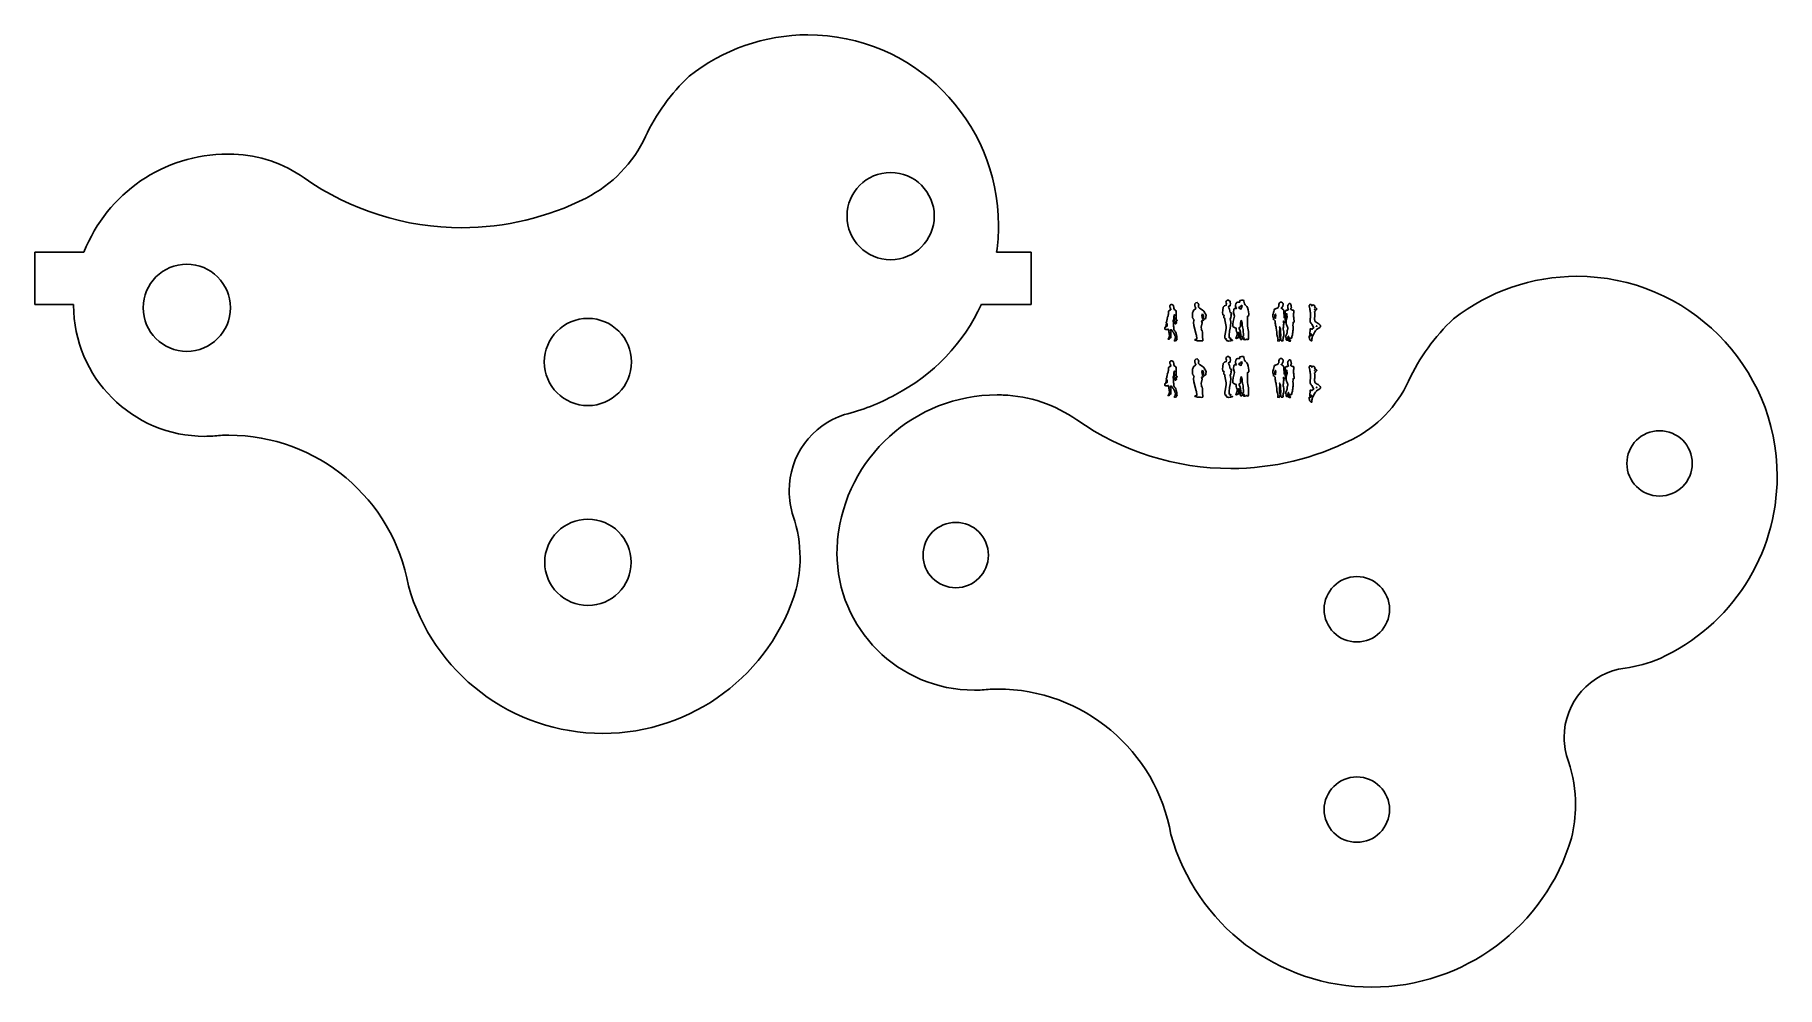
# Model space of a CAD drawing. Extents: x 57 to 590, y 99 to 390.
import ezdxf

# ---------------------------------------------------------------- set-up
doc = ezdxf.new("R2010")
doc.units = 0
doc.layers.add('Layer_1', color=7, linetype='CONTINUOUS')

msp = doc.modelspace()

# ---------------------------------------------------------------- linework, layer by layer
at = {"layer": 'Layer_1', "color": 1}
for points in [[(57.240293, 323.905479), (57.240293, 307.905854)], [(72.256516, 323.905479), (57.240293, 323.905479)], [(351.293442, 323.905479), (351.284442, 323.874779)], [(361.876459, 323.905479), (351.293442, 323.905479)], [(361.876459, 307.905854), (361.876459, 323.905479)], [(422.689551, 305.420851), (422.603551, 305.839851), (422.492551, 306.417852), (422.223551, 307.042853), (422.239551, 307.342854), (422.389551, 307.453854), (422.674551, 307.445854), (422.737552, 307.691854), (422.784552, 308.078855), (422.729552, 308.537855), (422.705551, 308.830856), (422.191551, 309.226856), (421.84455, 309.178856), (421.55155, 308.949856), (421.40955, 308.609855), (421.45655, 308.340855), (421.52755, 308.063855), (421.48855, 307.651854), (421.013549, 307.445854), (420.729548, 307.255853), (420.571548, 307.010853), (420.428548, 306.092852), (420.389548, 305.33285), (420.420548, 304.92985), (420.444548, 304.723849), (420.839549, 304.581849), (420.754549, 304.241849), (420.754549, 303.792848), (421.034549, 303.596848), (421.034549, 303.203847), (421.118549, 302.669846), (421.278549, 302.179846), (421.50455, 301.170844), (421.51155, 300.647843), (421.235549, 299.270841), (421.085549, 298.25784), (421.037549, 297.886839), (421.148549, 297.411838), (421.361549, 297.387838), (421.54355, 297.268838), (421.51555, 296.983838), (421.72555, 296.778837), (422.03355, 296.770837), (422.326551, 296.691837), (422.840552, 296.714837), (423.377553, 296.888838), (423.362552, 296.991838), (422.871552, 297.110838), (422.650551, 297.308838), (422.927552, 297.474838), (422.373551, 297.767839), (422.365551, 298.50384), (422.492551, 299.722842), (422.697551, 300.608843), (422.808552, 301.209844), (422.935552, 302.420846), (422.745552, 303.511848), (422.950552, 303.821848), (422.998552, 304.533849), (422.885552, 304.662849), (422.997552, 304.74785), (423.138552, 305.02785), (422.997552, 305.36485), (422.689551, 305.420851)], [(424.026554, 304.311849), (423.828553, 303.528848), (423.615553, 302.689846), (423.488553, 301.890845), (423.543553, 301.170844), (423.796553, 300.924844), (424.192554, 300.774843), (424.516554, 300.655843), (424.532554, 300.054842), (424.634554, 299.634842), (424.793555, 299.191841), (424.848555, 298.62284), (424.627554, 297.957839), (424.532554, 297.751839), (424.413554, 297.569839), (424.682555, 297.466838), (424.887555, 297.522838), (425.259555, 297.759839), (425.354556, 298.33784), (425.220555, 298.73284), (425.251555, 299.365841), (425.536556, 298.81984), (425.670556, 298.28184), (425.741556, 297.743839), (425.789556, 297.332838), (426.010557, 297.047838), (426.239557, 297.237838), (426.413557, 297.569839), (426.801558, 297.616839), (427.006558, 297.624839), (427.030558, 297.450838), (426.769558, 297.300838), (426.777558, 297.110838), (427.188558, 297.047838), (427.607559, 297.134838), (427.794559, 297.307838), (428.03456, 297.110838), (428.24056, 297.189838), (428.31956, 297.387838), (428.31156, 298.32984), (428.29556, 299.563842), (428.05856, 300.663843), (427.97956, 301.288844), (428.01056, 302.871847), (428.01856, 303.837848), (427.947559, 304.224849), (428.35556, 304.522849), (428.41156, 304.97185), (428.18656, 306.235852), (428.04256, 306.931853), (427.750559, 307.255853), (427.259558, 307.770854), (427.054558, 308.047855), (426.911558, 308.909856), (426.761558, 309.242856), (426.168557, 309.234856), (425.631556, 309.068856), (425.631556, 308.609855), (425.069555, 308.609855), (424.729555, 308.474855), (424.429554, 308.094855), (424.318554, 307.675854), (424.279554, 307.596854), (424.366554, 307.335853), (424.342554, 307.018853), (424.611554, 306.899853), (424.571554, 306.638852), (424.168554, 306.606852), (423.860553, 306.480852), (423.741553, 305.419851), (424.026554, 304.311849)], [(57.240293, 307.905854), (69.073411, 307.905854)], [(346.628435, 307.936854), (346.619435, 307.905854)], [(346.619435, 307.905854), (361.876459, 307.905854)], [(405.835526, 302.392846), (405.847526, 302.226846), (405.912526, 302.092845), (405.849526, 302.055845), (405.832526, 302.036845), (405.856526, 301.988845), (405.919526, 301.974845), (406.058526, 301.973845), (406.171526, 302.027845), (406.227526, 302.124846), (406.239526, 302.164846), (406.250526, 302.245846), (406.260526, 302.331846), (406.221526, 302.470846), (406.195526, 302.605846), (406.202526, 302.753846), (406.214526, 302.835847), (406.293526, 302.840847), (406.411527, 302.854847), (406.455527, 302.923847), (406.476527, 302.981847), (406.460527, 303.088847), (406.388527, 303.181847), (406.262526, 303.248847), (406.237526, 303.317847), (406.229526, 303.454848), (406.221526, 303.614848), (406.232526, 303.837848), (406.211526, 304.041848), (406.181526, 304.164849), (406.146526, 304.387849), (406.137526, 304.649849), (406.142526, 304.82485), (406.171526, 305.00985), (406.204526, 305.14985), (406.204526, 305.32785), (406.197526, 305.622851), (406.174526, 305.752851), (406.069526, 306.056852), (405.977526, 306.174852), (405.862526, 306.239852), (405.774526, 306.258852), (405.609525, 306.314852), (405.592525, 306.467852), (405.554525, 306.514852), (405.488525, 306.543852), (405.459525, 306.654852), (405.554525, 306.685852), (405.473525, 306.860853), (405.469525, 307.090853), (405.424525, 307.192853), (405.405525, 307.280853), (405.367525, 307.384854), (405.326525, 307.489854), (405.231525, 307.650854), (405.114525, 307.802854), (404.915524, 307.890854), (404.754524, 307.890854), (404.631524, 307.852854), (404.479524, 307.786854), (404.318523, 307.628854), (404.267523, 307.501854), (404.245523, 307.320853), (404.270523, 307.118853), (404.289523, 307.030853), (404.318523, 306.969853), (404.359523, 306.935853), (404.394524, 306.890853), (404.435524, 306.808853), (404.463524, 306.742853), (404.463524, 306.669852), (404.390524, 306.444852), (404.520524, 306.403852), (404.593524, 306.415852), (404.605524, 306.286852), (404.599524, 306.245852), (404.555524, 306.200852), (404.488524, 306.188852), (404.278523, 306.130852), (404.134523, 306.071852), (403.986523, 305.957851), (403.891523, 305.792851), (403.840523, 305.574851), (403.812523, 305.32785), (403.793523, 304.90085), (403.771523, 304.723849), (403.710522, 304.437849), (403.562522, 304.007848), (403.483522, 303.776848), (403.486522, 303.659848), (403.442522, 303.497848), (403.391522, 303.273847), (403.328522, 303.051847), (403.318522, 302.792847), (403.243522, 302.599846), (403.179522, 302.440846), (403.170522, 302.260846), (403.189522, 302.137846), (403.249522, 302.061845), (403.214522, 301.944845), (403.138522, 301.656845), (403.091522, 301.475845), (403.024521, 301.232844), (403.005521, 301.111844), (402.920521, 301.077844), (402.819521, 300.928844), (402.752521, 300.653843), (402.733521, 300.384843), (402.759521, 300.299843), (402.857521, 300.302843), (402.964521, 300.226843), (402.983521, 300.185843), (403.062521, 300.188843), (403.236522, 300.217843), (403.498522, 300.257843), (403.706522, 300.292843), (403.822523, 300.297843), (403.853523, 300.241843), (403.883523, 300.192843), (403.885523, 300.048842), (403.911523, 299.804842), (403.946523, 299.566842), (403.985523, 299.405841), (404.002523, 299.208841), (404.045523, 299.009841), (404.050523, 298.77284), (404.104523, 298.60984), (404.117523, 298.35984), (404.117523, 298.19884), (404.095523, 298.048839), (404.048523, 297.878839), (403.971523, 297.714839), (403.864523, 297.595839), (403.797523, 297.465838), (403.725522, 297.342838), (403.713522, 297.312838), (403.736523, 297.263838), (403.811523, 297.263838), (404.030523, 297.309838), (404.185523, 297.346838), (404.289523, 297.455838), (404.375523, 297.525839), (404.442524, 297.627839), (404.449524, 297.690839), (404.475524, 297.797839), (404.530524, 297.880839), (404.540524, 297.695839), (404.605524, 297.688839), (404.602524, 297.929839), (404.590524, 298.035839), (404.562524, 298.145839), (404.544524, 298.23584), (404.540524, 298.40984), (404.540524, 298.52584), (404.544524, 298.70084), (404.540524, 298.82884), (404.525524, 299.126841), (404.528524, 299.309841), (404.504524, 299.539842), (404.514524, 299.692842), (404.490524, 299.904842), (404.458524, 300.050842), (404.463524, 300.145843), (404.642524, 300.115842), (404.846524, 300.062842), (405.012524, 299.816842), (405.200525, 299.515842), (405.180525, 299.491842), (405.426525, 299.229841), (405.452525, 299.085841), (405.542525, 298.911841), (405.639525, 298.68884), (405.693525, 298.57084), (405.744526, 298.47384), (405.805526, 298.39284), (405.812526, 298.31384), (405.869526, 298.155839), (405.898526, 298.103839), (405.934526, 298.047839), (405.928526, 297.982839), (405.934526, 297.811839), (405.934526, 297.649839), (405.923526, 297.528839), (405.913526, 297.440838), (405.891526, 297.305838), (405.794526, 297.142838), (405.723526, 297.033838), (405.640525, 296.860837), (405.612525, 296.762837), (405.644525, 296.702837), (405.750526, 296.707837), (405.924526, 296.751837), (406.217526, 296.882838), (406.314526, 297.061838), (406.363527, 297.321838), (406.423527, 297.147838), (406.447527, 297.177838), (406.427527, 297.571839), (406.432527, 297.771839), (406.420527, 297.929839), (406.409527, 298.19384), (406.392527, 298.26584), (406.337526, 298.33784), (406.329526, 298.41284), (406.286526, 298.48884), (406.250526, 298.60284), (406.218526, 298.76984), (406.164526, 298.943841), (406.034526, 299.259841), (405.934526, 299.495842), (405.825526, 299.730842), (405.763526, 299.864842), (405.707526, 299.931842), (405.668525, 299.906842), (405.540525, 300.048842), (405.465525, 300.111842), (405.517525, 300.180843), (405.495525, 300.319843), (405.449525, 300.619843), (405.428525, 300.916844), (405.412525, 301.187844), (405.403525, 301.500845), (405.398525, 301.942845), (405.368525, 302.104845), (405.356525, 302.229846), (405.330525, 302.424846), (405.245525, 302.707846), (405.294525, 302.775847), (405.279525, 302.979847), (405.338525, 303.167847), (405.447525, 303.178847), (405.449525, 303.299847), (405.449525, 303.443848), (405.447525, 303.709848), (405.454525, 304.049848), (405.498525, 304.227849), (405.535525, 304.390849), (405.579525, 304.552849), (405.619525, 304.72985), (405.640525, 304.78485), (405.653525, 304.717849), (405.642525, 304.472849), (405.607525, 304.332849), (405.609525, 303.986848), (405.661525, 303.713848), (405.700526, 303.531848), (405.707526, 303.414847), (405.686525, 303.213847), (405.661525, 303.032847), (405.656525, 302.856847), (405.698526, 302.793847), (405.754526, 302.794847), (405.920526, 302.835847), (405.900526, 302.743846), (405.835526, 302.634846), (405.835526, 302.392846)], [(414.100538, 302.242846), (413.944538, 302.874847), (414.338539, 302.910847), (414.585539, 303.130847), (414.790539, 303.249847), (414.93954, 303.489848), (415.23054, 303.628848), (415.25754, 303.912848), (415.33554, 304.635849), (414.676539, 305.815851), (414.173538, 306.254852), (413.272537, 306.748853), (412.970537, 307.087853), (413.020537, 307.531854), (413.134537, 307.750854), (412.956537, 308.194855), (412.613536, 308.491855), (412.249536, 308.375855), (412.027535, 308.217855), (411.872535, 308.029855), (411.881535, 307.585854), (411.977535, 307.096853), (412.128535, 306.908853), (412.206535, 306.666852), (411.533534, 306.076852), (411.423534, 305.746851), (411.218534, 305.29485), (411.135534, 304.516849), (411.149534, 304.086849), (411.194534, 303.790848), (411.359534, 303.578848), (411.382534, 303.437848), (411.648535, 303.155847), (411.620535, 302.997847), (411.515534, 302.334846), (411.593535, 301.423844), (412.274536, 298.71584), (412.407536, 298.47384), (412.531536, 297.357838), (412.027535, 297.123838), (411.895535, 296.931838), (412.402536, 296.835837), (412.750536, 296.771837), (413.551537, 296.789837), (413.981538, 296.702837), (414.315539, 296.762837), (414.370539, 297.078838), (414.241539, 297.997839), (414.200538, 299.433841), (414.118538, 299.799842), (413.839538, 300.197843), (413.926538, 300.289843), (413.827538, 300.923844), (414.100538, 302.242846)], [(414.200538, 304.96985), (414.575539, 304.255849), (414.516539, 303.853848), (414.383539, 303.491848), (414.232539, 303.427848), (414.132538, 303.976848), (414.068538, 304.443849), (414.200538, 304.96985)], [(425.725556, 306.567852), (425.433556, 306.709853), (425.393556, 307.065853), (425.757556, 307.176853), (425.899556, 307.390854), (426.058557, 307.509854), (426.287557, 307.548854), (426.318557, 307.232853), (426.200557, 306.939853), (426.105557, 306.488852), (425.725556, 306.567852)], [(439.537577, 303.484848), (439.650577, 303.752848), (439.738578, 304.007848), (439.784578, 304.249849), (439.805578, 304.435849), (439.882578, 304.617849), (439.969578, 304.89685), (440.016578, 305.06385), (440.039578, 304.97685), (440.047578, 304.75785), (440.054578, 304.556849), (440.114578, 304.221849), (440.093578, 303.948848), (440.018578, 303.757848), (439.977578, 303.571848), (439.905578, 303.450848), (439.879578, 303.329847), (439.838578, 303.056847), (439.807578, 302.858847), (439.797578, 302.680846), (439.789578, 302.500846), (439.802578, 302.206846), (439.848578, 301.974845), (439.902578, 301.773845), (439.957578, 301.670845), (440.044578, 301.464845), (440.127578, 301.263844), (440.273578, 300.923844), (440.361578, 300.720843), (440.366578, 300.583843), (440.338578, 300.488843), (440.343578, 300.380843), (440.312578, 300.328843), (440.245578, 300.184843), (440.212578, 300.072842), (440.107578, 299.870842), (440.096578, 299.704842), (440.082578, 299.450841), (440.082578, 299.243841), (440.038578, 299.038841), (440.005578, 298.851841), (439.886578, 298.67184), (439.778578, 298.45884), (439.707577, 298.24984), (439.671577, 298.102839), (439.654577, 297.989839), (439.627577, 297.923839), (439.640577, 297.818839), (439.743578, 297.738839), (439.875578, 297.688839), (439.836578, 297.503838), (439.801578, 297.390838), (439.781578, 297.293838), (439.798578, 297.202838), (439.856578, 297.091838), (439.994578, 297.003838), (440.160578, 297.000838), (440.278578, 297.028838), (440.311578, 297.127838), (440.342578, 297.246838), (440.339578, 297.448838), (440.347578, 297.740839), (440.383578, 297.859839), (440.452579, 297.983839), (440.452579, 298.141839), (440.541579, 298.138839), (440.530579, 297.881839), (440.463579, 297.812839), (440.400579, 297.693839), (440.383578, 297.530839), (440.378578, 297.348838), (440.418579, 297.249838), (440.433579, 296.874838), (440.469579, 296.853837), (440.523579, 296.849837), (440.530579, 297.072838), (440.546579, 296.923838), (440.560579, 296.862837), (440.574579, 296.826837), (440.579579, 296.758837), (440.626579, 296.738837), (440.665579, 296.718837), (440.729579, 296.674837), (440.809579, 296.647837), (440.925579, 296.652837), (441.06358, 296.644837), (441.08258, 296.699837), (441.11058, 296.749837), (441.10158, 296.812837), (441.07158, 296.879838), (441.030579, 296.956838), (440.955579, 297.055838), (440.914579, 297.144838), (440.845579, 297.376838), (440.820579, 297.561839), (440.822579, 297.694839), (441.002579, 297.608839), (441.24858, 297.542839), (441.44158, 297.503838), (441.45558, 297.567839), (441.51058, 297.810839), (441.59358, 298.042839), (441.67358, 298.30884), (441.745581, 298.55984), (441.797581, 298.957841), (441.833581, 299.259841), (441.886581, 299.775842), (441.911581, 300.080842), (441.922581, 300.433843), (441.927581, 300.784843), (441.924581, 301.033844), (441.900581, 301.503845), (441.908581, 301.920845), (441.933581, 302.072845), (441.938581, 302.287846), (441.955581, 302.398846), (442.018581, 302.406846), (442.051581, 302.398846), (442.093581, 302.384846), (442.187581, 302.414846), (442.223581, 302.475846), (442.272581, 302.550846), (442.286581, 302.666846), (442.256581, 302.791847), (442.217581, 303.023847), (442.187581, 303.200847), (442.143581, 303.499848), (442.143581, 303.924848), (442.101581, 304.192849), (442.063581, 304.463849), (442.063581, 304.77585), (442.060581, 304.98285), (442.076581, 305.12085), (442.123581, 305.34685), (442.148581, 305.647851), (442.151581, 305.921851), (442.134581, 305.998851), (442.021581, 306.092852), (441.952581, 306.139852), (441.842581, 306.169852), (441.68458, 306.175852), (441.58258, 306.233852), (441.36158, 306.335852), (441.25358, 306.379852), (441.20158, 306.465852), (441.20658, 306.564852), (441.23158, 306.703853), (441.24558, 306.741853), (441.29758, 306.747853), (441.38358, 306.810853), (441.41658, 306.924853), (441.43058, 307.064853), (441.39158, 307.109853), (441.35358, 307.103853), (441.34258, 307.255853), (441.31758, 307.435854), (441.29758, 307.559854), (441.27358, 307.716854), (441.22858, 307.882854), (441.13758, 308.048855), (441.021579, 308.172855), (440.963579, 308.216855), (440.781579, 308.211855), (440.729579, 308.180855), (440.635579, 308.092855), (440.541579, 307.951854), (440.488579, 307.816854), (440.477579, 307.747854), (440.403579, 307.675854), (440.317578, 307.542854), (440.276578, 307.401854), (440.328578, 307.249853), (440.334578, 307.109853), (440.342578, 306.912853), (440.358578, 306.755853), (440.394579, 306.555852), (440.430579, 306.434852), (440.541579, 306.296852), (440.519579, 306.265852), (440.411579, 306.246852), (440.209578, 306.163852), (440.088578, 306.155852), (439.925578, 306.111852), (439.767578, 306.025851), (439.660577, 305.956851), (439.629577, 305.824851), (439.618577, 305.658851), (439.560577, 305.483851), (439.541577, 305.26885), (439.527577, 305.09685), (439.483577, 304.92285), (439.466577, 304.82585), (439.408577, 304.549849), (439.350577, 304.355849), (439.292577, 304.187849), (439.251577, 304.021848), (439.237577, 303.869848), (439.220577, 303.820848), (439.190577, 303.833848), (439.201577, 303.974848), (439.187577, 304.144849), (439.163577, 304.362849), (439.165577, 304.79385), (439.138577, 305.07785), (439.140577, 305.448851), (439.135577, 305.775851), (439.140577, 306.108852), (439.045576, 306.275852), (438.878576, 306.381852), (438.705576, 306.479852), (438.478576, 306.615852), (438.378575, 306.690853), (438.293575, 306.715853), (438.263575, 306.796853), (438.293575, 306.836853), (438.429576, 306.799853), (438.516576, 306.815853), (438.553576, 306.920853), (438.569576, 306.972853), (438.611576, 307.042853), (438.599576, 307.084853), (438.654576, 307.129853), (438.693576, 307.274853), (438.709576, 307.274853), (438.753576, 307.271853), (438.784576, 307.280853), (438.765576, 307.487854), (438.778576, 307.547854), (438.825576, 307.594854), (438.869576, 307.625854), (438.881576, 307.703854), (438.881576, 307.791854), (438.889576, 307.923854), (438.850576, 308.004855), (438.929576, 308.062855), (438.886576, 308.180855), (438.647576, 308.422855), (438.366575, 308.546855), (438.005575, 308.558855), (437.803575, 308.422855), (437.636574, 308.195855), (437.609574, 307.907854), (437.618574, 307.584854), (437.585574, 307.293853), (437.507574, 307.129853), (437.463574, 307.149853), (437.377574, 307.107853), (437.328574, 307.013853), (437.311574, 306.840853), (436.565573, 306.563852), (436.440572, 306.515852), (436.279572, 306.435852), (436.130572, 306.086852), (436.049572, 305.760851), (435.930572, 305.36885), (435.826572, 304.99785), (435.774571, 304.708849), (435.760571, 304.434849), (435.760571, 304.212849), (435.871572, 304.004848), (435.904572, 303.642848), (435.963572, 303.356847), (435.989572, 303.210847), (436.034572, 303.240847), (436.134572, 303.151847), (436.307572, 302.957847), (436.495573, 302.843847), (436.452572, 302.546846), (436.478573, 302.447846), (436.471573, 302.195846), (436.525573, 301.896845), (436.586573, 301.459845), (436.637573, 301.239844), (436.731573, 300.933844), (436.791573, 300.546843), (436.872573, 300.163843), (436.902573, 299.899842), (436.943573, 299.475841), (436.968573, 299.084841), (436.990573, 298.63084), (437.040573, 298.39384), (437.073573, 298.24084), (437.133574, 298.016839), (437.225574, 297.800839), (437.259574, 297.690839), (437.242574, 297.612839), (437.247574, 297.355838), (437.287574, 297.281838), (437.386574, 297.212838), (437.391574, 297.113838), (437.351574, 297.043838), (437.267574, 296.979838), (437.235574, 296.856837), (437.240574, 296.737837), (437.319574, 296.707837), (437.645574, 296.697837), (437.764574, 296.779837), (437.863575, 296.880838), (437.875575, 297.011838), (437.877575, 297.145838), (437.877575, 297.244838), (437.922575, 297.257838), (437.996575, 297.373838), (437.991575, 297.494838), (437.939575, 297.652839), (437.872575, 297.919839), (437.776575, 298.25284), (437.740574, 298.72984), (437.758574, 299.217841), (437.806575, 299.699842), (437.854575, 300.218843), (437.842575, 300.748843), (437.830575, 301.056844), (437.987575, 300.634843), (438.035575, 300.525843), (438.053575, 300.103842), (438.071575, 299.687842), (438.089575, 299.567842), (438.114575, 299.362841), (438.120575, 299.030841), (438.144575, 298.873841), (438.234575, 298.72384), (438.222575, 298.60284), (438.210575, 298.40384), (438.203575, 298.23384), (438.120575, 297.912839), (438.073575, 297.535839), (438.137575, 297.282838), (438.193575, 297.308838), (438.137575, 297.054838), (438.236575, 297.033838), (438.279575, 296.930838), (438.292575, 296.810837), (438.386575, 296.746837), (438.566576, 296.728837), (438.729576, 296.780837), (438.879576, 296.818837), (438.947576, 296.923838), (438.931576, 297.052838), (438.813576, 297.137838), (438.746576, 297.213838), (438.815576, 297.214838), (438.903576, 297.364838), (438.893576, 297.518838), (438.921576, 297.704839), (438.939576, 297.835839), (439.078576, 298.23484), (439.135577, 298.54384), (439.143577, 298.853841), (439.112577, 299.177841), (439.073576, 299.535842), (438.985576, 299.895842), (438.911576, 300.269843), (438.880576, 300.660843), (438.952576, 300.967844), (438.996576, 301.137844), (439.039576, 301.474845), (439.052576, 301.606845), (439.104577, 301.972845), (439.070576, 302.204846), (439.032576, 302.363846), (439.009576, 302.564846), (439.014576, 302.742846), (439.042576, 302.832847), (439.123577, 302.806847), (439.091577, 302.599846), (439.129577, 302.523846), (439.195577, 302.490846), (439.250577, 302.452846), (439.388577, 302.443846), (439.513577, 302.448846), (439.598577, 302.489846), (439.619577, 302.556846), (439.681577, 302.562846), (439.714577, 302.631846), (439.738578, 302.714846), (439.740578, 302.778847), (439.676577, 303.046847), (439.627577, 303.082847), (439.598577, 303.113847), (439.498577, 303.229847), (439.488577, 303.353847), (439.537577, 303.484848)], [(436.358572, 304.009848), (436.370572, 304.245849), (436.364572, 304.551849), (436.581573, 304.95185), (436.684573, 304.537849), (436.581573, 304.021848), (436.539573, 303.618848), (436.418572, 303.693848), (436.395572, 303.720848), (436.442572, 303.774848), (436.358572, 304.009848)], [(448.702591, 306.966853), (448.662591, 306.979853), (448.600591, 306.975853), (448.518591, 306.984853), (448.594591, 307.144853), (448.604591, 307.326853), (448.544591, 307.442854), (448.438591, 307.504854), (448.329591, 307.655854), (448.251591, 307.643854), (448.03859, 307.733854), (447.91259, 307.696854), (447.78659, 307.618854), (447.74959, 307.530854), (447.71959, 307.473854), (447.65959, 307.469854), (447.538589, 307.682854), (447.467589, 307.788854), (447.454589, 307.834854), (447.419589, 307.866854), (447.345589, 307.927854), (447.258589, 307.872854), (447.145589, 307.882854), (447.096589, 307.837854), (447.013589, 307.814854), (446.945589, 307.698854), (446.848588, 307.534854), (446.864588, 307.424854), (446.867588, 307.282853), (446.922588, 307.169853), (446.967589, 307.050853), (446.951589, 306.850853), (447.009589, 306.782853), (447.009589, 306.695853), (447.019589, 306.566852), (447.051589, 306.341852), (447.109589, 306.054852), (447.159589, 305.778851), (447.204589, 305.571851), (447.233589, 305.456851), (447.248589, 305.02085), (447.293589, 304.92085), (447.248589, 304.565849), (447.233589, 304.232849), (447.259589, 303.873848), (447.211589, 303.829848), (447.187589, 303.631848), (447.132589, 303.377847), (447.113589, 303.156847), (447.105589, 302.908847), (447.117589, 302.638846), (447.136589, 302.519846), (447.221589, 302.328846), (447.335589, 302.233846), (447.451589, 302.080845), (447.580589, 301.900845), (447.64059, 301.802845), (448.270591, 300.733843), (448.06359, 300.575843), (447.77459, 300.377843), (447.79859, 300.314843), (447.70259, 300.354843), (447.309589, 300.394843), (447.315589, 300.428843), (447.157589, 300.431843), (447.137589, 300.254843), (447.110589, 299.875842), (447.187589, 299.885842), (447.124589, 299.644842), (447.053589, 299.466841), (447.030589, 299.049841), (447.077589, 298.73484), (447.124589, 298.62284), (447.171589, 298.62984), (447.171589, 298.64384), (447.231589, 298.65684), (447.317589, 298.844841), (447.338589, 298.932841), (447.569589, 298.78884), (447.516589, 298.60084), (447.395589, 298.36984), (447.348589, 298.28884), (447.321589, 298.31284), (447.032589, 298.26784), (447.030589, 298.28284), (446.860588, 298.26084), (446.886588, 297.704839), (446.976589, 297.731839), (446.976589, 297.630839), (446.996589, 297.406838), (447.058589, 297.183838), (447.187589, 297.004838), (447.326589, 296.849837), (447.585589, 296.707837), (447.62559, 296.730837), (447.62559, 296.757837), (447.67859, 296.798837), (447.69659, 296.907838), (447.67259, 297.063838), (447.65459, 297.193838), (447.67259, 297.349838), (447.71759, 297.691839), (447.77059, 297.858839), (447.83459, 298.076839), (447.81159, 298.092839), (447.93159, 298.39484), (448.01059, 298.52984), (448.04859, 298.49284), (448.355591, 299.142841), (448.574591, 299.477841), (448.831591, 299.847842), (449.080592, 300.153843), (449.136592, 300.255843), (449.599593, 300.535843), (450.081593, 300.805844), (450.188593, 300.911844), (450.288594, 301.068844), (450.310594, 301.374844), (450.247594, 301.501845), (450.111593, 301.671845), (449.925593, 301.803845), (449.796593, 301.918845), (449.560593, 302.103845), (449.309592, 302.288846), (448.711591, 302.680846), (448.587591, 302.831847), (448.580591, 302.951847), (448.546591, 303.078847), (448.519591, 303.228847), (448.504591, 303.482848), (448.500591, 303.772848), (448.454591, 303.886848), (448.557591, 304.009848), (448.549591, 304.173849), (448.605591, 304.708849), (448.591591, 305.02785), (448.615591, 305.17485), (448.517591, 305.691851), (448.584591, 305.746851), (448.680591, 305.841851), (448.810591, 306.010851), (448.909592, 306.086852), (449.016592, 306.204852), (449.117592, 306.341852), (449.152592, 306.442852), (449.145592, 306.546852), (449.110592, 306.618852), (449.027592, 306.680852), (448.970592, 306.720853), (448.881591, 306.798853), (448.861591, 306.830853), (448.762591, 306.868853), (448.702591, 306.966853)], [(448.486591, 306.461852), (448.583591, 306.435852), (448.613591, 306.405852), (448.551591, 306.383852), (448.456591, 306.371852), (448.474591, 306.413852), (448.486591, 306.461852)], [(403.105522, 301.113844), (403.088522, 301.184844), (403.151522, 301.371844), (403.230522, 301.705845), (403.334522, 302.026845), (403.417522, 302.017845), (403.422522, 301.667845), (403.405522, 301.213844), (403.372522, 301.150844), (403.251522, 301.130844), (403.105522, 301.113844)], [(405.977526, 302.404846), (406.011526, 302.297846), (405.998526, 302.138846), (405.947526, 302.223846), (405.977526, 302.404846)], [(426.105557, 303.109847), (426.334557, 302.159846), (426.390557, 301.589845), (426.485557, 301.011844), (426.643558, 300.220843), (426.777558, 298.20284), (426.595557, 298.028839), (426.287557, 297.901839), (426.081557, 298.18684), (425.923556, 298.55084), (425.805556, 299.429841), (425.623556, 300.093842), (425.457556, 300.410843), (425.409556, 300.806844), (425.662556, 300.798844), (425.809556, 301.031844), (425.828556, 302.206846), (426.105557, 303.109847)], [(448.988592, 301.381844), (449.098592, 301.329844), (449.231592, 301.263844), (449.275592, 301.221844), (449.170592, 301.186844), (449.081592, 301.139844), (448.988592, 301.381844)], [(405.835526, 285.15282), (405.847526, 284.986819), (405.912526, 284.853819), (405.849526, 284.815819), (405.832526, 284.796819), (405.856526, 284.749819), (405.919526, 284.735819), (406.058526, 284.733819), (406.171526, 284.787819), (406.227526, 284.884819), (406.239526, 284.924819), (406.250526, 285.005819), (406.260526, 285.09182), (406.221526, 285.23082), (406.195526, 285.36582), (406.202526, 285.51382), (406.214526, 285.59582), (406.293526, 285.60182), (406.411527, 285.61582), (406.455527, 285.68382), (406.476527, 285.742821), (406.460527, 285.849821), (406.388527, 285.942821), (406.262526, 286.009821), (406.237526, 286.077821), (406.229526, 286.214821), (406.221526, 286.374821), (406.232526, 286.597822), (406.211526, 286.801822), (406.181526, 286.924822), (406.146526, 287.147823), (406.137526, 287.409823), (406.142526, 287.585823), (406.171526, 287.769824), (406.204526, 287.910824), (406.204526, 288.087824), (406.197526, 288.382825), (406.174526, 288.513825), (406.069526, 288.817825), (405.977526, 288.934825), (405.862526, 288.999825), (405.774526, 289.018826), (405.609525, 289.075826), (405.592525, 289.227826), (405.554525, 289.275826), (405.488525, 289.303826), (405.459525, 289.414826), (405.554525, 289.445826), (405.473525, 289.621826), (405.469525, 289.851827), (405.424525, 289.952827), (405.405525, 290.041827), (405.367525, 290.145827), (405.326525, 290.249827), (405.231525, 290.411828), (405.114525, 290.562828), (404.915524, 290.651828), (404.754524, 290.651828), (404.631524, 290.613828), (404.479524, 290.547828), (404.318523, 290.388828), (404.267523, 290.262827), (404.245523, 290.081827), (404.270523, 289.878827), (404.289523, 289.790827), (404.318523, 289.730827), (404.359523, 289.695827), (404.394524, 289.651826), (404.435524, 289.569826), (404.463524, 289.502826), (404.463524, 289.429826), (404.390524, 289.204826), (404.520524, 289.163826), (404.593524, 289.175826), (404.605524, 289.047826), (404.599524, 289.005825), (404.555524, 288.961825), (404.488524, 288.948825), (404.278523, 288.890825), (404.134523, 288.831825), (403.986523, 288.717825), (403.891523, 288.553825), (403.840523, 288.335824), (403.812523, 288.087824), (403.793523, 287.660823), (403.771523, 287.483823), (403.710522, 287.198823), (403.562522, 286.768822), (403.483522, 286.537822), (403.486522, 286.420822), (403.442522, 286.258821), (403.391522, 286.033821), (403.328522, 285.812821), (403.318522, 285.55382), (403.243522, 285.36082), (403.179522, 285.20182), (403.170522, 285.021819), (403.189522, 284.897819), (403.249522, 284.821819), (403.214522, 284.704819), (403.138522, 284.417818), (403.091522, 284.236818), (403.024521, 283.992818), (403.005521, 283.872818), (402.920521, 283.837818), (402.819521, 283.688817), (402.752521, 283.413817), (402.733521, 283.145817), (402.759521, 283.059816), (402.857521, 283.062816), (402.964521, 282.986816), (402.983521, 282.945816), (403.062521, 282.949816), (403.236522, 282.977816), (403.498522, 283.018816), (403.706522, 283.053816), (403.822523, 283.058816), (403.853523, 283.002816), (403.883523, 282.953816), (403.885523, 282.808816), (403.911523, 282.564816), (403.946523, 282.327815), (403.985523, 282.165815), (404.002523, 281.968815), (404.045523, 281.770814), (404.050523, 281.533814), (404.104523, 281.369814), (404.117523, 281.119813), (404.117523, 280.958813), (404.095523, 280.809813), (404.048523, 280.638813), (403.971523, 280.475812), (403.864523, 280.355812), (403.797523, 280.225812), (403.725522, 280.102812), (403.713522, 280.073812), (403.736523, 280.023812), (403.811523, 280.023812), (404.030523, 280.069812), (404.185523, 280.106812), (404.289523, 280.215812), (404.375523, 280.285812), (404.442524, 280.387812), (404.449524, 280.451812), (404.475524, 280.558813), (404.530524, 280.640813), (404.540524, 280.456812), (404.605524, 280.449812), (404.602524, 280.689813), (404.590524, 280.795813), (404.562524, 280.906813), (404.544524, 280.995813), (404.540524, 281.169814), (404.540524, 281.285814), (404.544524, 281.461814), (404.540524, 281.589814), (404.525524, 281.886815), (404.528524, 282.069815), (404.504524, 282.299815), (404.514524, 282.452815), (404.490524, 282.665816), (404.458524, 282.810816), (404.463524, 282.905816), (404.642524, 282.875816), (404.846524, 282.823816), (405.012524, 282.576816), (405.200525, 282.276815), (405.180525, 282.251815), (405.426525, 281.989815), (405.452525, 281.846815), (405.542525, 281.671814), (405.639525, 281.448814), (405.693525, 281.331814), (405.744526, 281.234814), (405.805526, 281.153813), (405.812526, 281.074813), (405.869526, 280.916813), (405.898526, 280.863813), (405.934526, 280.807813), (405.928526, 280.742813), (405.934526, 280.571813), (405.934526, 280.410812), (405.923526, 280.289812), (405.913526, 280.201812), (405.891526, 280.065812), (405.794526, 279.902812), (405.723526, 279.794811), (405.640525, 279.621811), (405.612525, 279.523811), (405.644525, 279.463811), (405.750526, 279.467811), (405.924526, 279.512811), (406.217526, 279.642811), (406.314526, 279.821811), (406.363527, 280.081812), (406.423527, 279.908812), (406.447527, 279.937812), (406.427527, 280.331812), (406.432527, 280.531813), (406.420527, 280.689813), (406.409527, 280.953813), (406.392527, 281.025813), (406.337526, 281.097813), (406.329526, 281.173814), (406.286526, 281.248814), (406.250526, 281.363814), (406.218526, 281.529814), (406.164526, 281.703814), (406.034526, 282.020815), (405.934526, 282.255815), (405.825526, 282.491816), (405.763526, 282.624816), (405.707526, 282.691816), (405.668525, 282.666816), (405.540525, 282.809816), (405.465525, 282.872816), (405.517525, 282.940816), (405.495525, 283.079816), (405.449525, 283.380817), (405.428525, 283.677817), (405.412525, 283.947818), (405.403525, 284.260818), (405.398525, 284.703819), (405.368525, 284.865819), (405.356525, 284.989819), (405.330525, 285.18482), (405.245525, 285.46782), (405.294525, 285.53682), (405.279525, 285.74082), (405.338525, 285.928821), (405.447525, 285.938821), (405.449525, 286.059821), (405.449525, 286.203821), (405.447525, 286.469822), (405.454525, 286.810822), (405.498525, 286.987822), (405.535525, 287.151823), (405.579525, 287.312823), (405.619525, 287.490823), (405.640525, 287.544823), (405.653525, 287.477823), (405.642525, 287.233823), (405.607525, 287.092823), (405.609525, 286.746822), (405.661525, 286.474822), (405.700526, 286.291821), (405.707526, 286.175821), (405.686525, 285.973821), (405.661525, 285.792821), (405.656525, 285.61682), (405.698526, 285.55382), (405.754526, 285.55582), (405.920526, 285.59682), (405.900526, 285.50482), (405.835526, 285.39482), (405.835526, 285.15282)], [(414.100538, 285.003819), (413.944538, 285.63482), (414.338539, 285.67182), (414.585539, 285.890821), (414.790539, 286.009821), (414.93954, 286.249821), (415.23054, 286.389821), (415.25754, 286.672822), (415.33554, 287.395823), (414.676539, 288.576825), (414.173538, 289.015826), (413.272537, 289.509826), (412.970537, 289.847827), (413.020537, 290.291827), (413.134537, 290.511828), (412.956537, 290.954828), (412.613536, 291.252829), (412.249536, 291.135829), (412.027535, 290.977828), (411.872535, 290.790828), (411.881535, 290.346828), (411.977535, 289.856827), (412.128535, 289.669826), (412.206535, 289.426826), (411.533534, 288.836825), (411.423534, 288.507825), (411.218534, 288.054824), (411.135534, 287.276823), (411.149534, 286.846822), (411.194534, 286.550822), (411.359534, 286.339821), (411.382534, 286.198821), (411.648535, 285.915821), (411.620535, 285.758821), (411.515534, 285.09482), (411.593535, 284.184818), (412.274536, 281.476814), (412.407536, 281.233814), (412.531536, 280.117812), (412.027535, 279.884812), (411.895535, 279.692811), (412.402536, 279.596811), (412.750536, 279.531811), (413.551537, 279.550811), (413.981538, 279.463811), (414.315539, 279.522811), (414.370539, 279.838811), (414.241539, 280.757813), (414.200538, 282.194815), (414.118538, 282.560816), (413.839538, 282.958816), (413.926538, 283.049816), (413.827538, 283.683817), (414.100538, 285.003819)], [(414.200538, 287.729824), (414.575539, 287.016822), (414.516539, 286.613822), (414.383539, 286.252821), (414.232539, 286.188821), (414.132538, 286.737822), (414.068538, 287.203823), (414.200538, 287.729824)], [(422.689551, 288.181824), (422.603551, 288.599825), (422.492551, 289.177826), (422.223551, 289.802827), (422.239551, 290.103827), (422.389551, 290.214827), (422.674551, 290.206827), (422.737552, 290.451828), (422.784552, 290.839828), (422.729552, 291.298829), (422.705551, 291.591829), (422.191551, 291.98683), (421.84455, 291.93983), (421.55155, 291.70983), (421.40955, 291.369829), (421.45655, 291.100829), (421.52755, 290.823828), (421.48855, 290.411828), (421.013549, 290.206827), (420.729548, 290.016827), (420.571548, 289.770827), (420.428548, 288.852825), (420.389548, 288.093824), (420.420548, 287.689823), (420.444548, 287.483823), (420.839549, 287.341823), (420.754549, 287.002822), (420.754549, 286.553822), (421.034549, 286.356821), (421.034549, 285.963821), (421.118549, 285.43082), (421.278549, 284.939819), (421.50455, 283.930818), (421.51155, 283.408817), (421.235549, 282.031815), (421.085549, 281.018813), (421.037549, 280.646813), (421.148549, 280.171812), (421.361549, 280.147812), (421.54355, 280.029812), (421.51555, 279.744811), (421.72555, 279.538811), (422.03355, 279.530811), (422.326551, 279.451811), (422.840552, 279.475811), (423.377553, 279.649811), (423.362552, 279.752811), (422.871552, 279.870812), (422.650551, 280.068812), (422.927552, 280.234812), (422.373551, 280.527813), (422.365551, 281.263814), (422.492551, 282.482816), (422.697551, 283.368817), (422.808552, 283.970818), (422.935552, 285.18182), (422.745552, 286.272821), (422.950552, 286.581822), (422.998552, 287.293823), (422.885552, 287.423823), (422.997552, 287.507823), (423.138552, 287.788824), (422.997552, 288.125824), (422.689551, 288.181824)], [(424.026554, 287.072823), (423.828553, 286.288821), (423.615553, 285.45082), (423.488553, 284.650819), (423.543553, 283.930818), (423.796553, 283.685817), (424.192554, 283.534817), (424.516554, 283.416817), (424.532554, 282.814816), (424.634554, 282.395815), (424.793555, 281.952815), (424.848555, 281.382814), (424.627554, 280.717813), (424.532554, 280.511813), (424.413554, 280.329812), (424.682555, 280.227812), (424.887555, 280.282812), (425.259555, 280.519813), (425.354556, 281.097813), (425.220555, 281.493814), (425.251555, 282.126815), (425.536556, 281.580814), (425.670556, 281.042813), (425.741556, 280.504812), (425.789556, 280.092812), (426.010557, 279.807811), (426.239557, 279.997812), (426.413557, 280.329812), (426.801558, 280.377812), (427.006558, 280.385812), (427.030558, 280.211812), (426.769558, 280.060812), (426.777558, 279.870812), (427.188558, 279.807811), (427.607559, 279.894812), (427.794559, 280.067812), (428.03456, 279.870812), (428.24056, 279.950812), (428.31956, 280.147812), (428.31156, 281.089813), (428.29556, 282.324815), (428.05856, 283.424817), (427.97956, 284.049818), (428.01056, 285.63282), (428.01856, 286.597822), (427.947559, 286.985822), (428.35556, 287.282823), (428.41156, 287.732824), (428.18656, 288.995825), (428.04256, 289.691827), (427.750559, 290.016827), (427.259558, 290.530828), (427.054558, 290.807828), (426.911558, 291.67083), (426.761558, 292.00283), (426.168557, 291.99483), (425.631556, 291.82883), (425.631556, 291.369829), (425.069555, 291.369829), (424.729555, 291.235829), (424.429554, 290.855828), (424.318554, 290.435828), (424.279554, 290.356828), (424.366554, 290.095827), (424.342554, 289.778827), (424.611554, 289.660826), (424.571554, 289.399826), (424.168554, 289.367826), (423.860553, 289.240826), (423.741553, 288.180824), (424.026554, 287.072823)], [(425.725556, 289.327826), (425.433556, 289.470826), (425.393556, 289.826827), (425.757556, 289.937827), (425.899556, 290.150827), (426.058557, 290.269827), (426.287557, 290.309827), (426.318557, 289.992827), (426.200557, 289.699827), (426.105557, 289.248826), (425.725556, 289.327826)], [(439.537577, 286.244821), (439.650577, 286.512822), (439.738578, 286.767822), (439.784578, 287.009822), (439.805578, 287.195823), (439.882578, 287.378823), (439.969578, 287.656823), (440.016578, 287.824824), (440.039578, 287.736824), (440.047578, 287.517823), (440.054578, 287.316823), (440.114578, 286.981822), (440.093578, 286.708822), (440.018578, 286.517822), (439.977578, 286.332821), (439.905578, 286.211821), (439.879578, 286.090821), (439.838578, 285.817821), (439.807578, 285.61882), (439.797578, 285.44182), (439.789578, 285.26082), (439.802578, 284.967819), (439.848578, 284.735819), (439.902578, 284.534819), (439.957578, 284.431818), (440.044578, 284.225818), (440.127578, 284.024818), (440.273578, 283.684817), (440.361578, 283.480817), (440.366578, 283.344817), (440.338578, 283.248817), (440.343578, 283.140817), (440.312578, 283.089816), (440.245578, 282.944816), (440.212578, 282.832816), (440.107578, 282.630816), (440.096578, 282.465815), (440.082578, 282.210815), (440.082578, 282.003815), (440.038578, 281.799814), (440.005578, 281.611814), (439.886578, 281.432814), (439.778578, 281.219814), (439.707577, 281.009813), (439.671577, 280.863813), (439.654577, 280.749813), (439.627577, 280.683813), (439.640577, 280.578813), (439.743578, 280.498812), (439.875578, 280.448812), (439.836578, 280.263812), (439.801578, 280.150812), (439.781578, 280.053812), (439.798578, 279.962812), (439.856578, 279.852812), (439.994578, 279.763811), (440.160578, 279.760811), (440.278578, 279.788811), (440.311578, 279.888812), (440.342578, 280.006812), (440.339578, 280.208812), (440.347578, 280.501812), (440.383578, 280.620813), (440.452579, 280.744813), (440.452579, 280.901813), (440.541579, 280.898813), (440.530579, 280.642813), (440.463579, 280.573813), (440.400579, 280.454812), (440.383578, 280.291812), (440.378578, 280.109812), (440.418579, 280.009812), (440.433579, 279.635811), (440.469579, 279.613811), (440.523579, 279.609811), (440.530579, 279.832811), (440.546579, 279.683811), (440.560579, 279.622811), (440.574579, 279.586811), (440.579579, 279.519811), (440.626579, 279.498811), (440.665579, 279.479811), (440.729579, 279.435811), (440.809579, 279.407811), (440.925579, 279.412811), (441.06358, 279.404811), (441.08258, 279.459811), (441.11058, 279.509811), (441.10158, 279.573811), (441.07158, 279.639811), (441.030579, 279.716811), (440.955579, 279.816811), (440.914579, 279.904812), (440.845579, 280.137812), (440.820579, 280.322812), (440.822579, 280.454812), (441.002579, 280.369812), (441.24858, 280.303812), (441.44158, 280.264812), (441.45558, 280.327812), (441.51058, 280.570813), (441.59358, 280.802813), (441.67358, 281.068813), (441.745581, 281.320814), (441.797581, 281.717814), (441.833581, 282.019815), (441.886581, 282.536816), (441.911581, 282.840816), (441.922581, 283.194817), (441.927581, 283.545817), (441.924581, 283.794818), (441.900581, 284.263818), (441.908581, 284.680819), (441.933581, 284.832819), (441.938581, 285.048819), (441.955581, 285.15882), (442.018581, 285.16782), (442.051581, 285.15882), (442.093581, 285.14482), (442.187581, 285.17582), (442.223581, 285.23682), (442.272581, 285.31182), (442.286581, 285.42782), (442.256581, 285.55182), (442.217581, 285.783821), (442.187581, 285.960821), (442.143581, 286.259821), (442.143581, 286.684822), (442.101581, 286.952822), (442.063581, 287.223823), (442.063581, 287.535823), (442.060581, 287.742824), (442.076581, 287.880824), (442.123581, 288.107824), (442.148581, 288.408825), (442.151581, 288.681825), (442.134581, 288.759825), (442.021581, 288.853825), (441.952581, 288.900825), (441.842581, 288.930825), (441.68458, 288.935825), (441.58258, 288.993825), (441.36158, 289.096826), (441.25358, 289.140826), (441.20158, 289.225826), (441.20658, 289.325826), (441.23158, 289.463826), (441.24558, 289.502826), (441.29758, 289.507826), (441.38358, 289.571826), (441.41658, 289.684827), (441.43058, 289.825827), (441.39158, 289.869827), (441.35358, 289.864827), (441.34258, 290.015827), (441.31758, 290.195827), (441.29758, 290.319827), (441.27358, 290.477828), (441.22858, 290.642828), (441.13758, 290.808828), (441.021579, 290.932828), (440.963579, 290.977828), (440.781579, 290.971828), (440.729579, 290.941828), (440.635579, 290.852828), (440.541579, 290.711828), (440.488579, 290.576828), (440.477579, 290.507828), (440.403579, 290.435828), (440.317578, 290.303827), (440.276578, 290.162827), (440.328578, 290.010827), (440.334578, 289.869827), (440.342578, 289.673827), (440.358578, 289.515826), (440.394579, 289.316826), (440.430579, 289.194826), (440.541579, 289.056826), (440.519579, 289.026826), (440.411579, 289.007825), (440.209578, 288.924825), (440.088578, 288.915825), (439.925578, 288.871825), (439.767578, 288.786825), (439.660577, 288.717825), (439.629577, 288.584825), (439.618577, 288.418825), (439.560577, 288.244824), (439.541577, 288.028824), (439.527577, 287.857824), (439.483577, 287.682823), (439.466577, 287.585823), (439.408577, 287.309823), (439.350577, 287.116823), (439.292577, 286.947822), (439.251577, 286.782822), (439.237577, 286.630822), (439.220577, 286.580822), (439.190577, 286.594822), (439.201577, 286.735822), (439.187577, 286.904822), (439.163577, 287.122823), (439.165577, 287.553823), (439.138577, 287.838824), (439.140577, 288.208824), (439.135577, 288.535825), (439.140577, 288.868825), (439.045576, 289.036826), (438.878576, 289.141826), (438.705576, 289.239826), (438.478576, 289.376826), (438.378575, 289.450826), (438.293575, 289.475826), (438.263575, 289.557826), (438.293575, 289.596826), (438.429576, 289.560826), (438.516576, 289.575826), (438.553576, 289.681827), (438.569576, 289.732827), (438.611576, 289.802827), (438.599576, 289.844827), (438.654576, 289.890827), (438.693576, 290.035827), (438.709576, 290.035827), (438.753576, 290.031827), (438.784576, 290.041827), (438.765576, 290.248827), (438.778576, 290.307827), (438.825576, 290.354828), (438.869576, 290.386828), (438.881576, 290.464828), (438.881576, 290.552828), (438.889576, 290.683828), (438.850576, 290.765828), (438.929576, 290.822828), (438.886576, 290.940828), (438.647576, 291.183829), (438.366575, 291.307829), (438.005575, 291.319829), (437.803575, 291.183829), (437.636574, 290.956828), (437.609574, 290.668828), (437.618574, 290.344828), (437.585574, 290.053827), (437.507574, 289.890827), (437.463574, 289.910827), (437.377574, 289.867827), (437.328574, 289.774827), (437.311574, 289.601826), (436.565573, 289.324826), (436.440572, 289.275826), (436.279572, 289.196826), (436.130572, 288.847825), (436.049572, 288.521825), (435.930572, 288.128824), (435.826572, 287.758824), (435.774571, 287.469823), (435.760571, 287.194823), (435.760571, 286.972822), (435.871572, 286.765822), (435.904572, 286.403822), (435.963572, 286.116821), (435.989572, 285.971821), (436.034572, 286.001821), (436.134572, 285.911821), (436.307572, 285.71782), (436.495573, 285.60382), (436.452572, 285.30682), (436.478573, 285.20882), (436.471573, 284.956819), (436.525573, 284.656819), (436.586573, 284.220818), (436.637573, 284.000818), (436.731573, 283.693817), (436.791573, 283.306817), (436.872573, 282.923816), (436.902573, 282.659816), (436.943573, 282.236815), (436.968573, 281.844815), (436.990573, 281.390814), (437.040573, 281.153813), (437.073573, 281.001813), (437.133574, 280.777813), (437.225574, 280.561813), (437.259574, 280.450812), (437.242574, 280.372812), (437.247574, 280.115812), (437.287574, 280.041812), (437.386574, 279.972812), (437.391574, 279.873812), (437.351574, 279.804811), (437.267574, 279.740811), (437.235574, 279.616811), (437.240574, 279.497811), (437.319574, 279.468811), (437.645574, 279.458811), (437.764574, 279.539811), (437.863575, 279.641811), (437.875575, 279.772811), (437.877575, 279.906812), (437.877575, 280.005812), (437.922575, 280.017812), (437.996575, 280.133812), (437.991575, 280.254812), (437.939575, 280.412812), (437.872575, 280.679813), (437.776575, 281.013813), (437.740574, 281.489814), (437.758574, 281.977815), (437.806575, 282.460815), (437.854575, 282.978816), (437.842575, 283.509817), (437.830575, 283.816818), (437.987575, 283.394817), (438.035575, 283.286817), (438.053575, 282.864816), (438.071575, 282.448815), (438.089575, 282.327815), (438.114575, 282.122815), (438.120575, 281.790814), (438.144575, 281.634814), (438.234575, 281.483814), (438.222575, 281.362814), (438.210575, 281.163814), (438.203575, 280.994813), (438.120575, 280.673813), (438.073575, 280.295812), (438.137575, 280.042812), (438.193575, 280.068812), (438.137575, 279.815811), (438.236575, 279.793811), (438.279575, 279.690811), (438.292575, 279.570811), (438.386575, 279.506811), (438.566576, 279.489811), (438.729576, 279.540811), (438.879576, 279.579811), (438.947576, 279.683811), (438.931576, 279.812811), (438.813576, 279.897812), (438.746576, 279.974812), (438.815576, 279.975812), (438.903576, 280.124812), (438.893576, 280.279812), (438.921576, 280.464812), (438.939576, 280.595813), (439.078576, 280.995813), (439.135577, 281.304814), (439.143577, 281.613814), (439.112577, 281.938815), (439.073576, 282.296815), (438.985576, 282.656816), (438.911576, 283.029816), (438.880576, 283.421817), (438.952576, 283.727817), (438.996576, 283.897818), (439.039576, 284.235818), (439.052576, 284.366818), (439.104577, 284.732819), (439.070576, 284.964819), (439.032576, 285.12482), (439.009576, 285.32582), (439.014576, 285.50282), (439.042576, 285.59382), (439.123577, 285.56682), (439.091577, 285.36082), (439.129577, 285.28482), (439.195577, 285.25082), (439.250577, 285.21282), (439.388577, 285.20382), (439.513577, 285.20982), (439.598577, 285.25082), (439.619577, 285.31782), (439.681577, 285.32282), (439.714577, 285.39282), (439.738578, 285.47482), (439.740578, 285.53882), (439.676577, 285.806821), (439.627577, 285.842821), (439.598577, 285.873821), (439.498577, 285.989821), (439.488577, 286.113821), (439.537577, 286.244821)], [(436.358572, 286.769822), (436.370572, 287.005822), (436.364572, 287.312823), (436.581573, 287.711824), (436.684573, 287.297823), (436.581573, 286.782822), (436.539573, 286.379821), (436.418572, 286.454822), (436.395572, 286.481822), (436.442572, 286.535822), (436.358572, 286.769822)], [(448.702591, 288.208824), (448.662591, 288.221824), (448.600591, 288.217824), (448.518591, 288.226824), (448.594591, 288.386825), (448.604591, 288.568825), (448.544591, 288.684825), (448.438591, 288.746825), (448.329591, 288.897825), (448.251591, 288.885825), (448.03859, 288.975825), (447.91259, 288.938825), (447.78659, 288.860825), (447.74959, 288.772825), (447.71959, 288.715825), (447.65959, 288.711825), (447.538589, 288.924825), (447.467589, 289.030826), (447.454589, 289.076826), (447.419589, 289.108826), (447.345589, 289.169826), (447.258589, 289.114826), (447.145589, 289.124826), (447.096589, 289.079826), (447.013589, 289.056826), (446.945589, 288.940825), (446.848588, 288.776825), (446.864588, 288.666825), (446.867588, 288.524825), (446.922588, 288.411825), (446.967589, 288.292824), (446.951589, 288.092824), (447.009589, 288.024824), (447.009589, 287.937824), (447.019589, 287.808824), (447.051589, 287.583823), (447.109589, 287.296823), (447.159589, 287.020822), (447.204589, 286.813822), (447.233589, 286.698822), (447.248589, 286.262821), (447.293589, 286.162821), (447.248589, 285.807821), (447.233589, 285.47482), (447.259589, 285.11582), (447.211589, 285.071819), (447.187589, 284.873819), (447.132589, 284.619819), (447.113589, 284.398818), (447.105589, 284.150818), (447.117589, 283.880818), (447.136589, 283.761817), (447.221589, 283.570817), (447.335589, 283.475817), (447.451589, 283.322817), (447.580589, 283.142817), (447.64059, 283.044816), (448.270591, 281.975815), (448.06359, 281.817815), (447.77459, 281.619814), (447.79859, 281.556814), (447.70259, 281.596814), (447.309589, 281.636814), (447.315589, 281.670814), (447.157589, 281.673814), (447.137589, 281.496814), (447.110589, 281.117813), (447.187589, 281.127813), (447.124589, 280.886813), (447.053589, 280.708813), (447.030589, 280.291812), (447.077589, 279.976812), (447.124589, 279.864812), (447.171589, 279.871812), (447.171589, 279.885812), (447.231589, 279.898812), (447.317589, 280.086812), (447.338589, 280.174812), (447.569589, 280.030812), (447.516589, 279.842811), (447.395589, 279.611811), (447.348589, 279.530811), (447.321589, 279.554811), (447.032589, 279.509811), (447.030589, 279.524811), (446.860588, 279.502811), (446.886588, 278.94681), (446.976589, 278.97381), (446.976589, 278.87281), (446.996589, 278.64881), (447.058589, 278.425809), (447.187589, 278.246809), (447.326589, 278.091809), (447.585589, 277.949809), (447.62559, 277.972809), (447.62559, 277.999809), (447.67859, 278.040809), (447.69659, 278.149809), (447.67259, 278.305809), (447.65459, 278.435809), (447.67259, 278.59181), (447.71759, 278.93381), (447.77059, 279.10081), (447.83459, 279.318811), (447.81159, 279.334811), (447.93159, 279.636811), (448.01059, 279.771811), (448.04859, 279.734811), (448.355591, 280.384812), (448.574591, 280.719813), (448.831591, 281.089813), (449.080592, 281.395814), (449.136592, 281.497814), (449.599593, 281.777814), (450.081593, 282.047815), (450.188593, 282.153815), (450.288594, 282.310815), (450.310594, 282.616816), (450.247594, 282.743816), (450.111593, 282.913816), (449.925593, 283.045816), (449.796593, 283.160817), (449.560593, 283.345817), (449.309592, 283.530817), (448.711591, 283.922818), (448.587591, 284.073818), (448.580591, 284.193818), (448.546591, 284.320818), (448.519591, 284.470819), (448.504591, 284.724819), (448.500591, 285.014819), (448.454591, 285.12882), (448.557591, 285.25182), (448.549591, 285.41582), (448.605591, 285.950821), (448.591591, 286.269821), (448.615591, 286.416822), (448.517591, 286.933822), (448.584591, 286.988822), (448.680591, 287.083823), (448.810591, 287.252823), (448.909592, 287.328823), (449.016592, 287.446823), (449.117592, 287.583823), (449.152592, 287.684823), (449.145592, 287.788824), (449.110592, 287.860824), (449.027592, 287.922824), (448.970592, 287.962824), (448.881591, 288.040824), (448.861591, 288.072824), (448.762591, 288.110824), (448.702591, 288.208824)], [(448.486591, 287.703823), (448.583591, 287.677823), (448.613591, 287.647823), (448.551591, 287.625823), (448.456591, 287.613823), (448.474591, 287.655823), (448.486591, 287.703823)], [(403.105522, 283.873818), (403.088522, 283.944818), (403.151522, 284.132818), (403.230522, 284.465819), (403.334522, 284.786819), (403.417522, 284.778819), (403.422522, 284.428818), (403.405522, 283.973818), (403.372522, 283.911818), (403.251522, 283.890818), (403.105522, 283.873818)], [(405.977526, 285.16582), (406.011526, 285.058819), (405.998526, 284.899819), (405.947526, 284.984819), (405.977526, 285.16582)], [(426.105557, 285.869821), (426.334557, 284.919819), (426.390557, 284.350818), (426.485557, 283.772817), (426.643558, 282.981816), (426.777558, 280.963813), (426.595557, 280.788813), (426.287557, 280.662813), (426.081557, 280.947813), (425.923556, 281.311814), (425.805556, 282.189815), (425.623556, 282.854816), (425.457556, 283.170817), (425.409556, 283.566817), (425.662556, 283.558817), (425.809556, 283.792818), (425.828556, 284.967819), (426.105557, 285.869821)], [(448.988592, 282.623816), (449.098592, 282.571816), (449.231592, 282.505816), (449.275592, 282.463815), (449.170592, 282.428815), (449.081592, 282.381815), (448.988592, 282.623816)]]:
    msp.add_lwpolyline(points, dxfattribs=at)
for points in [[(257.259299, 377.671561), (267.579314, 385.893174), (280.383334, 390.36998), (293.578354, 390.36998)], [(293.578354, 390.36998), (325.769403, 390.36998), (351.865443, 364.27384), (351.865443, 332.082691)], [(243.942278, 359.241533), (247.167283, 366.177043), (251.68729, 372.432653), (257.259299, 377.671561)], [(243.942278, 359.241533), (240.164273, 351.11722), (233.767263, 344.49681), (225.777251, 340.441704)], [(72.256516, 323.905479), (79.335427, 341.978006), (96.763154, 353.868725), (116.172583, 353.868725)], [(116.172583, 353.868725), (116.811384, 353.868725), (117.450085, 353.855725), (118.088286, 353.829725)], [(118.088286, 353.829725), (125.807098, 353.545024), (133.278109, 351.03152), (139.600119, 346.593013)], [(187.812193, 331.36429), (170.558166, 331.36429), (153.723141, 336.681898), (139.600119, 346.593013)], [(305.552373, 334.907696), (305.552373, 342.271507), (311.522382, 348.241116), (318.885393, 348.241116)], [(318.885393, 348.241116), (326.249404, 348.241116), (332.219413, 342.271507), (332.219413, 334.907696)], [(225.777251, 340.441704), (214.011233, 334.474195), (201.004213, 331.36429), (187.812193, 331.36429)], [(318.885393, 321.574375), (311.522382, 321.574375), (305.552373, 327.543884), (305.552373, 334.907696)], [(332.219413, 334.907696), (332.219413, 327.543884), (326.249404, 321.574375), (318.885393, 321.574375)], [(351.865443, 332.082691), (351.865443, 329.336487), (351.671443, 326.593683), (351.284442, 323.874779)], [(90.373044, 306.863853), (90.373044, 314.227564), (96.342653, 320.197073), (103.706464, 320.197073)], [(103.706464, 320.197073), (111.070275, 320.197073), (117.039784, 314.227564), (117.039784, 306.863853)], [(490.990656, 303.477848), (501.760672, 311.90786), (515.043693, 316.488267), (528.720713, 316.488267)], [(528.720713, 316.488267), (562.526765, 316.488267), (589.932807, 289.082826), (589.932807, 255.275774)], [(69.073011, 307.709854), (69.073011, 307.774854), (69.073111, 307.839854), (69.073411, 307.905854)], [(109.251273, 267.530793), (87.061439, 267.530793), (69.073011, 285.51982), (69.073011, 307.709854)], [(103.706464, 293.530832), (96.342653, 293.530832), (90.373044, 299.499842), (90.373044, 306.863853)], [(117.039784, 306.863853), (117.039784, 299.499842), (111.070275, 293.530832), (103.706464, 293.530832)], [(346.628435, 307.936854), (341.197427, 296.003836), (331.902413, 286.250821), (320.244395, 280.252812)], [(213.004231, 290.279827), (213.004231, 297.643839), (218.97324, 303.613848), (226.337251, 303.613848)], [(226.337251, 303.613848), (233.701263, 303.613848), (239.670272, 297.643839), (239.670272, 290.279827)], [(477.220635, 284.424818), (480.55464, 291.594829), (485.228647, 298.061839), (490.990656, 303.477848)], [(226.337251, 276.946807), (218.97324, 276.946807), (213.004231, 282.916816), (213.004231, 290.279827)], [(239.670272, 290.279827), (239.670272, 282.916816), (233.701263, 276.946807), (226.337251, 276.946807)], [(477.220635, 284.424818), (473.630629, 276.706807), (467.55362, 270.416797), (459.962608, 266.564791)], [(302.682368, 235.986744), (305.143372, 261.073783), (326.238404, 280.200812), (351.446443, 280.200812)], [(320.244395, 280.252812), (315.398388, 277.523808), (310.19638, 275.482805), (304.788371, 274.188803)], [(351.446443, 280.200812), (352.048444, 280.200812), (352.651444, 280.189812), (353.252445, 280.167812)], [(353.252445, 280.167812), (361.357458, 279.868812), (369.20247, 277.229807), (375.83948, 272.5688)], [(287.841345, 250.892767), (287.841345, 261.511783), (294.685356, 270.919798), (304.788371, 274.188803)], [(422.899552, 257.697778), (406.056526, 257.697778), (389.623501, 262.890786), (375.83948, 272.5688)], [(114.03478, 267.816793), (112.447377, 267.626793), (110.850075, 267.530793), (109.251273, 267.530793)], [(114.03478, 267.816793), (114.867081, 267.853793), (115.699982, 267.872793), (116.533084, 267.872793)], [(116.533084, 267.872793), (143.589125, 267.872793), (166.74416, 248.455764), (171.459168, 221.812723)], [(459.962608, 266.564791), (448.477591, 260.735782), (435.779571, 257.697778), (422.899552, 257.697778)], [(543.976737, 259.24778), (543.976737, 264.770788), (548.453744, 269.247795), (553.976752, 269.247795)], [(553.976752, 269.247795), (559.49976, 269.247795), (563.976767, 264.770788), (563.976767, 259.24778)], [(553.976752, 249.247765), (548.453744, 249.247765), (543.976737, 253.724772), (543.976737, 259.24778)], [(563.976767, 259.24778), (563.976767, 253.724772), (559.49976, 249.247765), (553.976752, 249.247765)], [(289.115347, 243.097755), (288.271346, 245.609759), (287.841345, 248.242763), (287.841345, 250.892767)], [(589.932807, 255.275774), (589.932807, 231.299737), (575.933786, 209.530704), (554.119752, 199.582689)], [(213.137231, 228.999734), (213.137231, 236.289745), (219.04724, 242.199754), (226.337251, 242.199754)], [(226.337251, 242.199754), (233.627263, 242.199754), (239.537272, 236.289745), (239.537272, 228.999734)], [(289.115347, 243.097755), (290.494349, 238.993749), (291.197351, 234.691743), (291.197351, 230.362736)], [(328.797408, 231.203737), (328.797408, 236.726746), (333.274415, 241.203752), (338.797423, 241.203752)], [(338.797423, 241.203752), (344.320432, 241.203752), (348.797439, 236.726746), (348.797439, 231.203737)], [(302.482368, 231.886738), (302.482368, 233.25574), (302.549368, 234.623742), (302.682368, 235.986744)], [(291.197351, 230.362736), (291.197351, 227.145731), (290.80935, 223.941726), (290.041349, 220.818721)], [(344.482432, 189.886674), (321.286397, 189.886674), (302.482368, 208.690703), (302.482368, 231.886738)], [(338.797423, 221.203722), (333.274415, 221.203722), (328.797408, 225.680729), (328.797408, 231.203737)], [(348.797439, 231.203737), (348.797439, 225.680729), (344.320432, 221.203722), (338.797423, 221.203722)], [(226.337251, 215.799714), (219.04724, 215.799714), (213.137231, 221.709723), (213.137231, 228.999734)], [(239.537272, 228.999734), (239.537272, 221.709723), (233.627263, 215.799714), (226.337251, 215.799714)], [(451.428595, 214.619712), (451.428595, 220.14272), (455.905602, 224.619727), (461.428611, 224.619727)], [(461.428611, 224.619727), (466.950619, 224.619727), (471.428626, 220.14272), (471.428626, 214.619712)], [(230.893258, 176.649654), (203.188216, 176.649654), (178.881179, 195.120682), (171.459168, 221.812723)], [(290.041349, 220.818721), (282.282337, 194.621681), (258.2153, 176.649654), (230.893258, 176.649654)], [(461.428611, 204.619697), (455.905602, 204.619697), (451.428595, 209.096703), (451.428595, 214.619712)], [(471.428626, 214.619712), (471.428626, 209.096703), (466.950619, 204.619697), (461.428611, 204.619697)], [(554.119752, 199.582689), (550.706747, 198.104687), (547.103742, 197.109685), (543.416736, 196.626684)], [(524.802707, 175.416652), (524.802707, 186.157668), (532.76672, 195.232682), (543.416736, 196.626684)], [(349.285439, 190.161674), (347.690437, 189.978674), (346.087434, 189.886674), (344.482432, 189.886674)], [(349.285439, 190.161674), (350.062441, 190.195675), (350.841442, 190.212675), (351.619443, 190.212675)], [(351.619443, 190.212675), (377.742483, 190.212675), (400.088517, 171.441646), (404.597524, 145.710607)], [(526.101709, 168.073641), (525.241708, 170.426644), (524.802707, 172.911648), (524.802707, 175.416652)], [(526.101709, 168.073641), (527.549712, 163.764634), (528.287713, 159.248627), (528.287713, 154.70162)], [(451.428595, 153.339618), (451.428595, 158.862627), (455.905602, 163.339633), (461.428611, 163.339633)], [(461.428611, 163.339633), (466.950619, 163.339633), (471.428626, 158.862627), (471.428626, 153.339618)], [(528.287713, 154.70162), (528.287713, 151.308615), (527.876712, 147.92861), (527.062711, 144.634605)], [(461.428611, 143.339603), (455.905602, 143.339603), (451.428595, 147.81661), (451.428595, 153.339618)], [(471.428626, 153.339618), (471.428626, 147.81661), (466.950619, 143.339603), (461.428611, 143.339603)], [(465.984618, 99.010535), (437.351574, 99.010535), (412.237535, 118.116564), (404.597524, 145.710607)], [(527.062711, 144.634605), (519.056699, 117.576564), (494.202661, 99.010535), (465.984618, 99.010535)]]:
    msp.add_open_spline(points, degree=3, dxfattribs=at)

doc.saveas('drawing.dxf')
